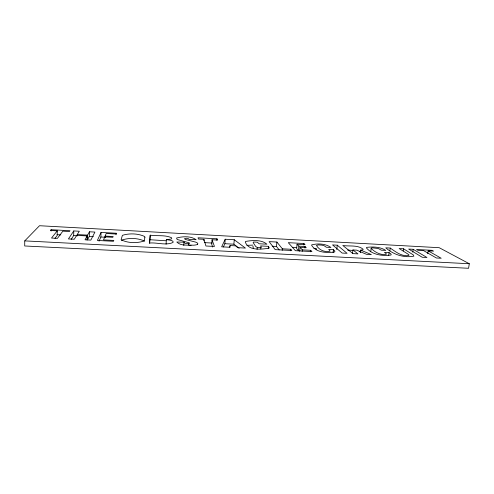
<?xml version="1.0" encoding="UTF-8"?>
<svg xmlns="http://www.w3.org/2000/svg" width="494" height="494" viewBox="0 0 494 494"><rect width="100%" height="100%" fill="white"/><g stroke="black" fill="none" stroke-linecap="round" stroke-linejoin="round"><path stroke-width="0.74" d="M24.749 240.887L24.7 245.975L468.578 268.279L469.3 263.74L439.209 247.698L39.508 225.721L24.749 240.887L469.3 263.74M51.104 231.038L51.129 229.71L69.975 230.729L69.419 231.513L62.855 231.161L57.428 238.355L51.518 238.04L57.261 230.859L50.462 230.488L51.129 229.71M57.261 230.859L57.168 235.533L54.958 238.392M71.192 239.38L73.668 235.57L73.791 230.939L79.312 231.235L77.206 234.576L77.169 235.928M87.03 240.004L87.154 235.928L76.706 235.372L74.279 239.232L68.413 238.929L73.791 230.939M89.433 231.785L87.592 235.132L87.45 239.856L89.291 236.398L89.433 231.785L94.916 232.081L90.847 240.103L85.03 239.8L87.154 235.928M99.047 241.165L100.893 237.015L101.054 232.415L116.17 233.236L116.109 234.761M105.049 237.429L105.099 236.089L106.179 233.501L115.899 234.026L116.17 233.236M149.663 243.419L150.213 235.181C157.16 236.274 164.971 234.687 171.511 237.738L171.795 238.324L171.159 239.084L166.348 239.59L166.083 244.234M183.774 245.499L183.984 242.165L176.815 242.011C180.847 246.278 188.134 244.814 193.543 245.203A8.991 1.89 3.7 0 0 197.674 244.184M188.566 245.141L188.652 243.795L189.591 243.301L189.221 242.826L178.05 239.726L176.914 239.133L176.617 238.028C182.582 236.311 190.931 235.91 196.137 239.701L189.128 239.504L188.072 238.479L186.497 238.256L184.41 238.732L185.491 239.485L195.772 242.153L197.217 242.85L197.847 243.647L197.674 244.184M203.806 240.825L203.911 239.318L198.39 239.016L198.063 237.775L216.989 238.806L217.484 240.047L212.037 239.757L211.716 244.271L212.667 247.031M216.878 240.294L216.989 238.806M223.381 246.975L224.875 243.709L225.215 239.25L234.249 239.738L245.401 248.074L237.713 247.673L235.564 245.845L230.068 245.555L229.574 247.247L221.645 246.827L225.215 239.25M229.914 247.55L230.068 245.555M239.158 248.247L233.89 244.19L234.249 239.738M150.213 235.181L149.528 243.048C157.073 242.27 165.898 245.802 173.073 242.449L172.986 241.325L171.387 240.436L166.348 239.59M257.078 249.402L257.251 247.414L255.682 246.487L253.28 242.733L253.126 242.295L253.644 241.974L257.306 242.171L259.115 243.777L266.896 244.19C261.468 239.442 252.323 240.343 245.642 241.412L245.283 241.998C248.476 251.162 261.4 249.248 268.934 248.26L269.218 247.698L268.458 246.339L260.566 245.919L261.326 247.247L260.906 247.599L257.251 247.414M260.789 248.92L260.906 247.599M268.254 248.624L268.458 246.339M279.196 249.933L276.479 246.457L276.893 242.048L269.125 241.628L275.183 249.631L291.849 250.507L290.768 249.254L282.358 248.809L276.893 242.048M282.21 250.341L282.358 248.809M290.614 250.785L290.768 249.254M299.654 251.168L300.037 247.408L302.328 249.859L310.701 250.304L311.949 251.557L295.393 250.693L288.292 242.671L303.909 243.517L305.051 244.672L297.067 244.24L296.622 248.655L298.438 250.656L299.975 250.736M298.438 250.656L298.889 246.185L297.067 244.24M302.174 251.384L302.328 249.859M303.761 244.975L303.909 243.517M304.903 248L305.051 246.512L298.889 246.185M310.541 251.823L310.701 250.304M333.104 252.65L333.438 249.661L328.726 249.414L330.134 251.193C324.922 252.527 319.272 250.168 316.444 245.499L318.167 244.919L321.674 245.104L323.91 245.561L326.281 247.222L330.931 247.469C325.663 243.585 317.642 243.283 311.64 244.882L311.714 245.493C316.617 252.823 326.577 252.953 334.389 252.051L334.889 251.588L334.759 250.983L333.438 249.661M336.778 249.513L337.272 245.185L332.561 244.925L342.12 253.052L347.078 253.311L337.272 245.185M352.5 253.65L352.944 249.952L356.754 250.155L366.542 254.33L371.352 254.583L360.725 250.125L360.453 252.335M370.735 251.755L371.185 248.149L372.593 247.864L378.324 248.501L381.257 250.168L385.777 250.409C380.281 246.796 373.044 246.636 366.733 247.377L366.363 247.84C372.186 254.855 382.405 256.25 390.933 255.021L391.223 254.552L390.853 253.941L389.062 252.619L384.474 252.372L386.425 253.848L386.209 254.385C380.479 255.268 375.168 252.391 371.192 248.445L371.185 248.149M388.673 255.565L389.062 252.619M389.852 250.903L390.229 248.056L385.765 247.815C393.335 254.571 403.857 258.103 413.855 256.151L413.33 254.923L403.524 248.778L399.127 248.538L407.711 253.916L408.983 254.885L408.828 255.528C401.678 256.763 395.706 251.798 390.229 248.056M403.234 250.909L403.524 248.778M412.786 252.131L413.182 249.303L408.643 249.056L422.197 257.244L426.964 257.498L413.182 249.303M427.755 253.681L428.162 250.847L433.578 251.143L432.12 250.328L416.566 249.482L417.949 250.297L423.556 250.6L436.387 257.992L441.21 258.245L428.162 250.847M101.054 232.415L97.367 240.442L113.509 241.288L113.799 240.442L103.505 239.899L104.771 236.879L112.854 237.311L113.138 236.515L105.099 236.089M121.709 240.702L122.197 239.961C129.082 237.676 137.993 237.935 144.495 241.14M253.261 246.438L252.743 246.772L253.688 248.519M316.098 249.594L316.629 249.39M246.87 245.333L252.823 245.129M360.725 250.125L362.713 249.878L363.214 249.303C357.761 244.635 349.382 246.611 342.811 245.481L352.92 253.613L357.946 253.879L352.944 249.952M313.82 248.463L316.561 248.42M188.652 243.795L185.083 243.326L183.984 242.165M77.206 234.576L87.592 235.132M300.037 247.408L306.249 247.741L305.051 246.512M347.659 250.094L352.358 250.396M57.063 234.687L60.824 234.885M73.668 235.57L77.113 235.749M89.291 236.398L93.397 236.614M100.893 237.015L105.426 237.256M149.978 239.732L166.132 240.776M204.565 242.634L212.124 243.036M224.875 243.709L233.89 244.19M272.25 246.228L276.479 246.457M292.318 247.296L296.777 247.531M189.202 245.092L191.122 245.543M359.249 251.545L360.774 252.131M212.037 239.757L214.439 246.45L205.93 246.006L203.911 239.318M144.903 237.281L144.168 240.955C137.147 243.425 127.693 243.202 121.104 239.738L122.395 235.329C129.323 233.137 138.166 233.409 144.723 236.533L144.903 237.281"/></g></svg>
